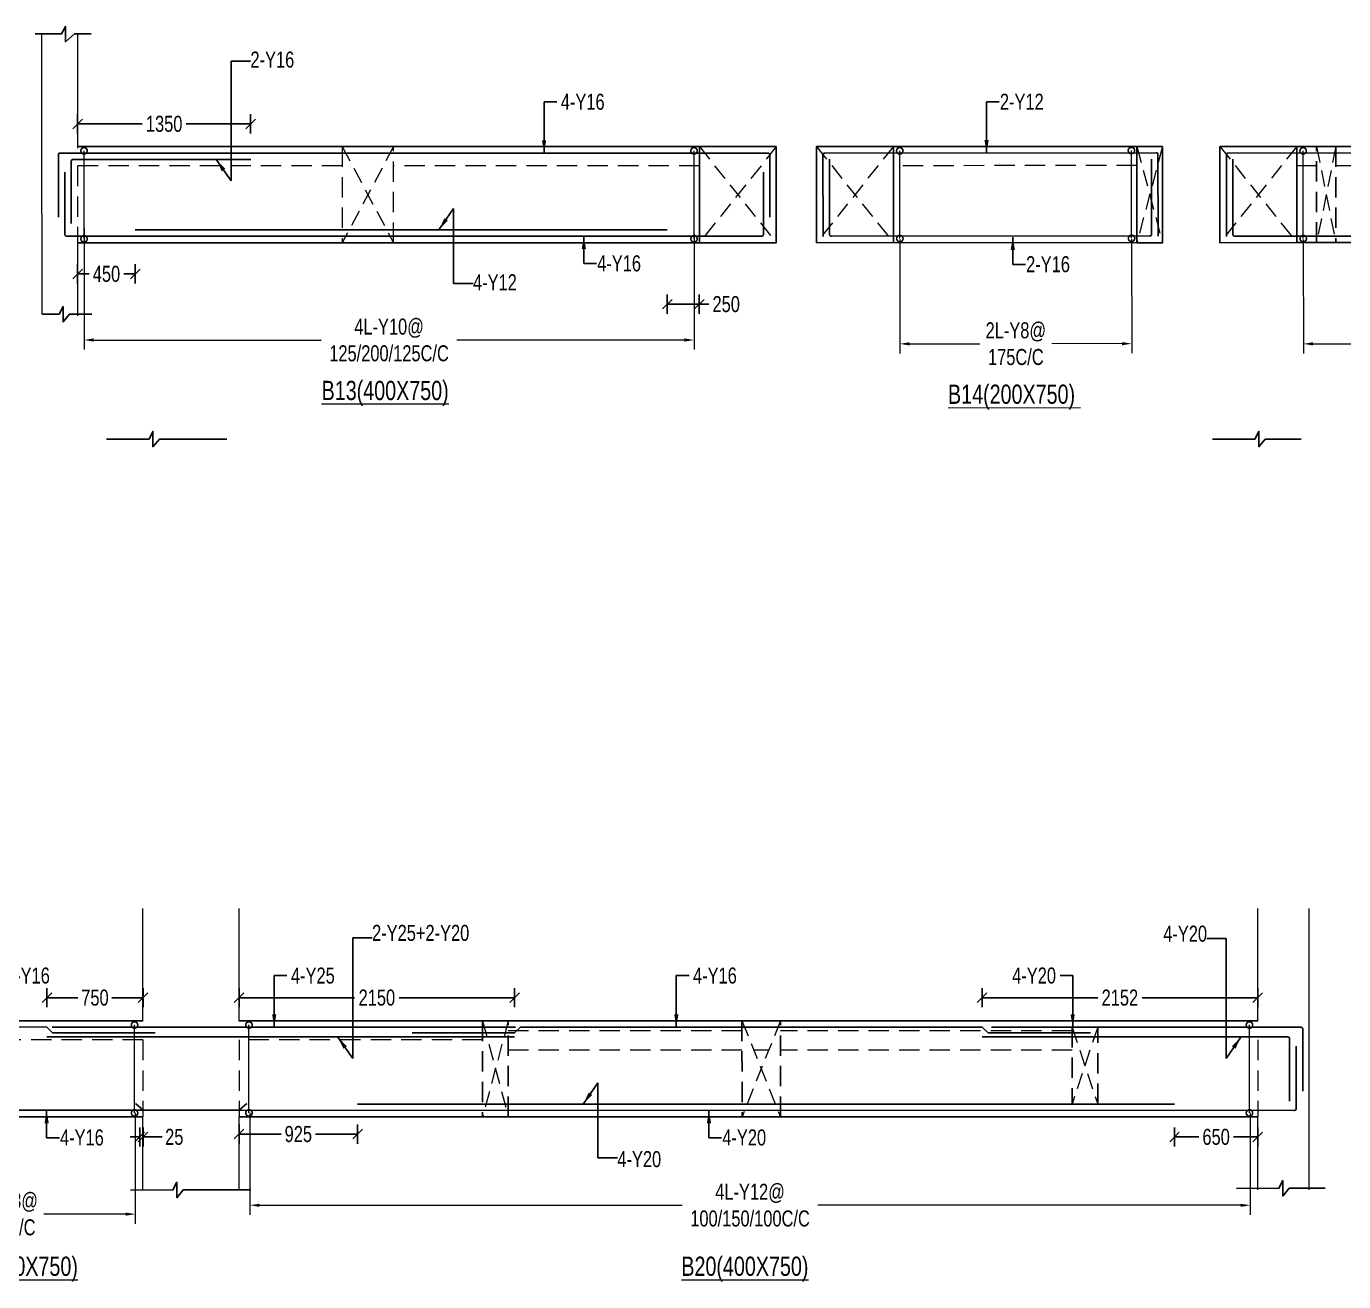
# Model space of a CAD drawing. Header units: millimetres. Extents: x 39642 to 123571, y 2620 to 56435.
# Drawn here: x 56546 to 66825, y 31583 to 41381 of the extents above; entities that cross this region are included whole.
import ezdxf

# ---------------------------------------------------------------- set-up
doc = ezdxf.new("R2010")
doc.units = ezdxf.units.MM
for name, pattern in [('CONTINOUS', [0]), ('CONTINU', [0]), ('HIDDEN', [9.525, 6.35, -3.175])]:
    doc.linetypes.add(name, pattern=pattern)
for name, color, linetype in [('-S-ARROW', 253, 'Continuous'), ('-S-DIM', 251, 'Continuous'), ('-S-MISC', 8, 'Continuous'), ('-STR-BEAM', 7, 'CONTINU'), ('-STR-REINF', 3, 'Continuous'), ('-STR-TEXT', 6, 'Continuous')]:
    doc.layers.add(name, color=color, linetype=linetype)
for name, color, linetype, lineweight in [('-S-STIRUP', 11, 'Continuous', 9), ('-STR-COLUMN', 5, 'HIDDEN', 13), ('-STR-RF-DIM', 252, 'CONTINOUS', 20), ('S-BEAM-IDEN', 2, 'Continuous', 9), ('SEC TEXT', 9, 'Continuous', 18), ('SLAB LINE', 254, 'HIDDEN', 20)]:
    doc.layers.add(name, color=color, linetype=linetype, lineweight=lineweight)
doc.styles.add('BEAM-LS', font='romans.shx', dxfattribs={"width": 0.8})
doc.styles.add('EL', font='swisscl.ttf')
doc.styles.add('SOBHA', font='swisscl.ttf')
doc.styles.add('sobha.sed', font='swisscl.ttf')
doc.dimstyles.new('S-50', dxfattribs={"dimscale": 50, "dimtxt": 2.5, "dimasz": 1.25, "dimexe": 1, "dimexo": 1, "dimgap": 0.5, "dimtad": 1, "dimdec": 0, "dimrnd": 0.0005, "dimzin": 0, "dimdsep": 46, "dimtxsty": 'EL', "dimblk": 'ARCHTICK', "dimcen": 0.09, "dimdle": 1.5, "dimclrd": 251, "dimclre": 251, "dimclrt": 6, "dimadec": 0, "dimazin": 0, "dimtfac": 1, "dimtdec": 0, "dimtofl": 0, "dimtmove": 0, "dimatfit": 3, "dimfxl": 2, "dimtolj": 1, "dimtzin": 0, "dimlwd": -1, "dimlwe": -1, "dimarcsym": 0})
doc.dimstyles.new('S-DIM50', dxfattribs={"dimscale": 50, "dimtxt": 2.5, "dimasz": 1.5, "dimexe": 1.5, "dimexo": 1, "dimgap": 0.5, "dimtad": 0, "dimdec": 0, "dimzin": 0, "dimdsep": 46, "dimtxsty": 'SOBHA', "dimcen": 0.09, "dimclrd": 256, "dimclre": 256, "dimclrt": 6, "dimadec": 5, "dimazin": 0, "dimtfac": 1, "dimtdec": 0, "dimtofl": 0, "dimtmove": 0, "dimatfit": 3, "dimfxl": 0.18, "dimtolj": 1, "dimtzin": 0, "dimlwd": -1, "dimlwe": -1, "dimarcsym": 0})
doc.dimstyles.new('STIRUP', dxfattribs={"dimscale": 50, "dimtxt": 2.5, "dimasz": 2.2, "dimexe": 0, "dimexo": 0, "dimgap": 0.5, "dimtad": 0, "dimdec": 0, "dimzin": 0, "dimdsep": 46, "dimtxsty": 'BEAM-LS', "dimblk": 'DOTSMALL', "dimcen": 0.09, "dimclrd": 256, "dimclre": 256, "dimclrt": 256, "dimadec": 5, "dimazin": 0, "dimtfac": 1, "dimtdec": 0, "dimtofl": 0, "dimtmove": 0, "dimatfit": 3, "dimldrblk": 'DOTSMALL', "dimfxl": 0, "dimfxlon": 1, "dimtolj": 1, "dimtzin": 0, "dimlwd": -1, "dimlwe": -1, "dimarcsym": 0})

# ---------------------------------------------------------------- blocks, each defined once
blk = doc.blocks.new('_DotSmall')
at = {"color": 0, "linetype": 'ByBlock', "const_width": 0.5}
blk.add_lwpolyline([(-0.0625, 0, 1), (0.0625, 0, 1)], format="xyb", close=True, dxfattribs=at)
blk = doc.blocks.new('*D51')
at = {"layer": '-S-STIRUP', "ltscale": 100, "transparency": 16777216}
blk.add_line((61756, 39722), (61756, 40409), dxfattribs=at)
at = {"layer": '-S-STIRUP', "linetype": 'CONTINU', "ltscale": 100, "transparency": 16777216, "xscale": 100, "yscale": 100, "zscale": 100}
for p, rotation in [((61756, 40409), 90), ((61756, 39722), 270)]:
    blk.add_blockref('_DotSmall', p, dxfattribs=dict(at, rotation=rotation))
blk = doc.blocks.new('*D52')
at = {"layer": '-S-STIRUP', "ltscale": 100, "transparency": 16777216}
blk.add_line((56996, 39722), (56996, 40409), dxfattribs=at)
at = {"layer": '-S-STIRUP', "linetype": 'CONTINU', "ltscale": 100, "transparency": 16777216, "xscale": 100, "yscale": 100, "zscale": 100}
for p, rotation in [((56996, 40409), 90), ((56996, 39722), 270)]:
    blk.add_blockref('_DotSmall', p, dxfattribs=dict(at, rotation=rotation))
blk = doc.blocks.new('_ArchTick')
at = {"color": 0, "linetype": 'ByBlock', "const_width": 0.15}
blk.add_lwpolyline([(-0.5, -0.5), (0.5, 0.5)], dxfattribs=at)
blk = doc.blocks.new('*D53')
at = {"layer": '-STR-RF-DIM', "transparency": 16777216}
for p, q in [((56996, 39803), (56996, 38857)), ((61756, 39758), (61756, 38857)), ((57071, 38932), (58846, 38932)), ((61681, 38932), (59905, 38932))]:
    blk.add_line(p, q, dxfattribs=at)
for points in [[(57071, 38945), (57071, 38920), (56996, 38932)], [(61681, 38945), (61681, 38920), (61756, 38932)]]:
    blk.add_solid(points, dxfattribs=at)
at = {"layer": '-STR-RF-DIM', "color": 6, "transparency": 16777216, "insert": (59376, 38932), "char_height": 125, "attachment_point": 5, "style": 'SOBHA'}
blk.add_mtext('\\A1;4L-Y10@\\P125/200/125C/C', dxfattribs=at)
blk = doc.blocks.new('_Oblique')
at = {"color": 0, "linetype": 'ByBlock', "lineweight": -2}
for p, q in [((-0.5, -0.5), (0.5, 0.5)), ((0, 0.71), (0, -0.71))]:
    blk.add_line(p, q, dxfattribs=at)
blk = doc.blocks.new('*D72')
at = {"layer": '-S-DIM', "transparency": 16777216}
for p, q in [((56946, 39523), (56946, 39373)), ((57396, 39523), (57396, 39373)), ((56946, 39448), (57036, 39448)), ((57396, 39448), (57306, 39448))]:
    blk.add_line(p, q, dxfattribs=at)
at = {"layer": '-S-DIM', "transparency": 16777216, "xscale": 75, "yscale": 75, "zscale": 75, "rotation": 180}
blk.add_blockref('_Oblique', (56946, 39448), dxfattribs=at)
at = {"layer": '-S-DIM', "transparency": 16777216, "xscale": 75, "yscale": 75, "zscale": 75}
blk.add_blockref('_Oblique', (57396, 39448), dxfattribs=at)
at = {"layer": '-S-DIM', "color": 6, "transparency": 16777216, "insert": (57171, 39448), "char_height": 125, "attachment_point": 5, "style": 'SOBHA'}
blk.add_mtext('\\A1;450', dxfattribs=at)
blk = doc.blocks.new('*D73')
at = {"layer": '-S-DIM', "transparency": 16777216}
for p, q in [((56946, 40544), (56946, 40694)), ((56946, 40619), (57449, 40619)), ((58296, 40619), (57793, 40619)), ((58296, 40544), (58296, 40694))]:
    blk.add_line(p, q, dxfattribs=at)
at = {"layer": '-S-DIM', "transparency": 16777216, "xscale": 75, "yscale": 75, "zscale": 75, "rotation": 180}
blk.add_blockref('_Oblique', (56946, 40619), dxfattribs=at)
at = {"layer": '-S-DIM', "transparency": 16777216, "xscale": 75, "yscale": 75, "zscale": 75}
blk.add_blockref('_Oblique', (58296, 40619), dxfattribs=at)
at = {"layer": '-S-DIM', "color": 6, "transparency": 16777216, "insert": (57621, 40619), "char_height": 125, "attachment_point": 5, "style": 'SOBHA'}
blk.add_mtext('\\A1;1350', dxfattribs=at)
blk = doc.blocks.new('*D74')
at = {"layer": '-S-DIM', "transparency": 16777216}
for p, q in [((61547, 39287), (61547, 39137)), ((61797, 39287), (61797, 39137)), ((61547, 39212), (61797, 39212)), ((61797, 39212), (61872, 39212))]:
    blk.add_line(p, q, dxfattribs=at)
at = {"layer": '-S-DIM', "transparency": 16777216, "xscale": 75, "yscale": 75, "zscale": 75, "rotation": 180}
blk.add_blockref('_Oblique', (61547, 39212), dxfattribs=at)
at = {"layer": '-S-DIM', "transparency": 16777216, "xscale": 75, "yscale": 75, "zscale": 75}
blk.add_blockref('_Oblique', (61797, 39212), dxfattribs=at)
at = {"layer": '-S-DIM', "color": 6, "transparency": 16777216, "insert": (62007, 39212), "char_height": 125, "attachment_point": 5, "style": 'SOBHA'}
blk.add_mtext('\\A1;250', dxfattribs=at)
blk = doc.blocks.new('*D75')
at = {"layer": '-S-STIRUP', "ltscale": 100, "transparency": 16777216}
blk.add_line((65170, 39726), (65169, 40411), dxfattribs=at)
at = {"layer": '-S-STIRUP', "linetype": 'CONTINU', "ltscale": 100, "transparency": 16777216, "xscale": 100, "yscale": 100, "zscale": 100}
for p, rotation in [((65169, 40411), 90.05760988059193), ((65170, 39726), 270.0576098805919)]:
    blk.add_blockref('_DotSmall', p, dxfattribs=dict(at, rotation=rotation))
blk = doc.blocks.new('*D76')
at = {"layer": '-STR-RF-DIM', "transparency": 16777216}
for p, q in [((63362, 39718), (63363, 38827)), ((65170, 39719), (65171, 38829)), ((63437, 38902), (63985, 38903)), ((65096, 38904), (64548, 38903))]:
    blk.add_line(p, q, dxfattribs=at)
for points in [[(63437, 38915), (63438, 38890), (63362, 38902)], [(65096, 38916), (65096, 38891), (65171, 38904)]]:
    blk.add_solid(points, dxfattribs=at)
at = {"layer": '-STR-RF-DIM', "color": 6, "transparency": 16777216, "insert": (64267, 38903), "char_height": 125, "attachment_point": 5, "rotation": 0.0576, "style": 'SOBHA'}
blk.add_mtext('\\A1;2L-Y8@\\P175C/C', dxfattribs=at)
blk = doc.blocks.new('*D77')
at = {"layer": '-S-STIRUP', "ltscale": 100, "transparency": 16777216}
blk.add_line((63362, 39724), (63361, 40409), dxfattribs=at)
at = {"layer": '-S-STIRUP', "linetype": 'CONTINU', "ltscale": 100, "transparency": 16777216, "xscale": 100, "yscale": 100, "zscale": 100}
for p, rotation in [((63361, 40409), 90.05760988059193), ((63362, 39724), 270.0576098805919)]:
    blk.add_blockref('_DotSmall', p, dxfattribs=dict(at, rotation=rotation))
blk = doc.blocks.new('*D79')
at = {"layer": '-STR-RF-DIM', "transparency": 16777216}
for p, q in [((66510, 39718), (66511, 38827)), ((68318, 39719), (68319, 38829)), ((66586, 38902), (67133, 38903)), ((68244, 38904), (67696, 38903))]:
    blk.add_line(p, q, dxfattribs=at)
for points in [[(66586, 38915), (66586, 38890), (66511, 38902)], [(68244, 38916), (68244, 38891), (68319, 38904)]]:
    blk.add_solid(points, dxfattribs=at)
at = {"layer": '-STR-RF-DIM', "color": 6, "transparency": 16777216, "insert": (67415, 38903), "char_height": 125, "attachment_point": 5, "rotation": 0.0576, "style": 'SOBHA'}
blk.add_mtext('\\A1;2L-Y8@\\P100C/C', dxfattribs=at)
blk = doc.blocks.new('*D80')
at = {"layer": '-S-STIRUP', "ltscale": 100, "transparency": 16777216}
blk.add_line((66510, 39724), (66509, 40409), dxfattribs=at)
at = {"layer": '-S-STIRUP', "linetype": 'CONTINU', "ltscale": 100, "transparency": 16777216, "xscale": 100, "yscale": 100, "zscale": 100}
for p, rotation in [((66509, 40409), 90.05760988059193), ((66510, 39724), 270.0576098805919)]:
    blk.add_blockref('_DotSmall', p, dxfattribs=dict(at, rotation=rotation))
blk = doc.blocks.new('*D98')
at = {"layer": '-S-STIRUP', "ltscale": 100, "transparency": 16777216}
blk.add_line((57390, 32899), (57390, 33586), dxfattribs=at)
at = {"layer": '-S-STIRUP', "linetype": 'CONTINU', "ltscale": 100, "transparency": 16777216, "xscale": 100, "yscale": 100, "zscale": 100}
for p, rotation in [((57390, 33586), 90), ((57390, 32899), 270)]:
    blk.add_blockref('_DotSmall', p, dxfattribs=dict(at, rotation=rotation))
blk = doc.blocks.new('*D100')
at = {"layer": '-STR-RF-DIM', "transparency": 16777216}
for p, q in [((55404, 32899), (55404, 32035)), ((57396, 32899), (57396, 32035)), ((55479, 32110), (56118, 32110)), ((57321, 32110), (56682, 32110))]:
    blk.add_line(p, q, dxfattribs=at)
for points in [[(55479, 32122), (55479, 32097), (55404, 32110)], [(57321, 32122), (57321, 32097), (57396, 32110)]]:
    blk.add_solid(points, dxfattribs=at)
at = {"layer": '-STR-RF-DIM', "color": 6, "transparency": 16777216, "insert": (56400, 32110), "char_height": 125, "attachment_point": 5, "style": 'SOBHA'}
blk.add_mtext('\\A1;4L-Y8@\\P100C/C', dxfattribs=at)
blk = doc.blocks.new('*D102')
at = {"layer": '-S-DIM', "transparency": 16777216}
for p, q in [((57431, 32712), (57356, 32712)), ((57431, 32787), (57431, 32637)), ((57456, 32787), (57456, 32637)), ((57456, 32712), (57606, 32712))]:
    blk.add_line(p, q, dxfattribs=at)
at = {"layer": '-S-DIM', "transparency": 16777216, "xscale": 75, "yscale": 75, "zscale": 75}
blk.add_blockref('_Oblique', (57431, 32712), dxfattribs=at)
at = {"layer": '-S-DIM', "transparency": 16777216, "xscale": 75, "yscale": 75, "zscale": 75, "rotation": 180}
blk.add_blockref('_Oblique', (57456, 32712), dxfattribs=at)
at = {"layer": '-S-DIM', "color": 6, "transparency": 16777216, "insert": (57700, 32712), "char_height": 125, "attachment_point": 5, "style": 'SOBHA'}
blk.add_mtext('\\A1;25', dxfattribs=at)
blk = doc.blocks.new('*D103')
at = {"layer": '-S-DIM', "transparency": 16777216}
for p, q in [((56706, 33724), (56706, 33874)), ((57456, 33724), (57456, 33874)), ((56706, 33799), (56947, 33799)), ((57456, 33799), (57214, 33799))]:
    blk.add_line(p, q, dxfattribs=at)
at = {"layer": '-S-DIM', "transparency": 16777216, "xscale": 75, "yscale": 75, "zscale": 75, "rotation": 180}
blk.add_blockref('_Oblique', (56706, 33799), dxfattribs=at)
at = {"layer": '-S-DIM', "transparency": 16777216, "xscale": 75, "yscale": 75, "zscale": 75}
blk.add_blockref('_Oblique', (57456, 33799), dxfattribs=at)
at = {"layer": '-S-DIM', "color": 6, "transparency": 16777216, "insert": (57081, 33799), "char_height": 125, "attachment_point": 5, "style": 'SOBHA'}
blk.add_mtext('\\A1;750', dxfattribs=at)
blk = doc.blocks.new('*D104')
at = {"layer": '-S-STIRUP', "ltscale": 100, "transparency": 16777216}
blk.add_line((66090, 32899), (66090, 33586), dxfattribs=at)
at = {"layer": '-S-STIRUP', "linetype": 'CONTINU', "ltscale": 100, "transparency": 16777216, "xscale": 100, "yscale": 100, "zscale": 100}
for p, rotation in [((66090, 33586), 90), ((66090, 32899), 270)]:
    blk.add_blockref('_DotSmall', p, dxfattribs=dict(at, rotation=rotation))
blk = doc.blocks.new('*D105')
at = {"layer": '-S-STIRUP', "ltscale": 100, "transparency": 16777216}
blk.add_line((58283, 32899), (58283, 33586), dxfattribs=at)
at = {"layer": '-S-STIRUP', "linetype": 'CONTINU', "ltscale": 100, "transparency": 16777216, "xscale": 100, "yscale": 100, "zscale": 100}
for p, rotation in [((58283, 33586), 90), ((58283, 32899), 270)]:
    blk.add_blockref('_DotSmall', p, dxfattribs=dict(at, rotation=rotation))
blk = doc.blocks.new('*D106')
at = {"layer": '-STR-RF-DIM', "transparency": 16777216}
for p, q in [((58290, 32899), (58290, 32104)), ((66096, 32899), (66096, 32104)), ((58365, 32179), (61663, 32179)), ((66021, 32179), (62722, 32179))]:
    blk.add_line(p, q, dxfattribs=at)
for points in [[(58365, 32191), (58365, 32166), (58290, 32179)], [(66021, 32191), (66021, 32166), (66096, 32179)]]:
    blk.add_solid(points, dxfattribs=at)
at = {"layer": '-STR-RF-DIM', "color": 6, "transparency": 16777216, "insert": (62193, 32179), "char_height": 125, "attachment_point": 5, "style": 'SOBHA'}
blk.add_mtext('\\A1;4L-Y12@\\P100/150/100C/C', dxfattribs=at)
blk = doc.blocks.new('*D107')
at = {"layer": '-S-DIM', "transparency": 16777216}
for p, q in [((58206, 33724), (58206, 33874)), ((60356, 33724), (60356, 33874)), ((58206, 33799), (59107, 33799)), ((60356, 33799), (59454, 33799))]:
    blk.add_line(p, q, dxfattribs=at)
at = {"layer": '-S-DIM', "transparency": 16777216, "xscale": 75, "yscale": 75, "zscale": 75, "rotation": 180}
blk.add_blockref('_Oblique', (58206, 33799), dxfattribs=at)
at = {"layer": '-S-DIM', "transparency": 16777216, "xscale": 75, "yscale": 75, "zscale": 75}
blk.add_blockref('_Oblique', (60356, 33799), dxfattribs=at)
at = {"layer": '-S-DIM', "color": 6, "transparency": 16777216, "insert": (59281, 33799), "char_height": 125, "attachment_point": 5, "style": 'SOBHA'}
blk.add_mtext('\\A1;2150', dxfattribs=at)
blk = doc.blocks.new('*D108')
at = {"layer": '-S-DIM', "transparency": 16777216}
for p, q in [((65505, 32787), (65505, 32637)), ((65505, 32712), (65696, 32712)), ((66155, 32712), (65965, 32712)), ((66155, 32787), (66155, 32637))]:
    blk.add_line(p, q, dxfattribs=at)
at = {"layer": '-S-DIM', "transparency": 16777216, "xscale": 75, "yscale": 75, "zscale": 75, "rotation": 180}
blk.add_blockref('_Oblique', (65505, 32712), dxfattribs=at)
at = {"layer": '-S-DIM', "transparency": 16777216, "xscale": 75, "yscale": 75, "zscale": 75}
blk.add_blockref('_Oblique', (66155, 32712), dxfattribs=at)
at = {"layer": '-S-DIM', "color": 6, "transparency": 16777216, "insert": (65830, 32712), "char_height": 125, "attachment_point": 5, "style": 'SOBHA'}
blk.add_mtext('\\A1;650', dxfattribs=at)
blk = doc.blocks.new('*D109')
at = {"layer": '-S-DIM', "transparency": 16777216}
for p, q in [((64004, 33724), (64004, 33874)), ((66155, 33724), (66155, 33874)), ((64004, 33799), (64906, 33799)), ((66155, 33799), (65252, 33799))]:
    blk.add_line(p, q, dxfattribs=at)
at = {"layer": '-S-DIM', "transparency": 16777216, "xscale": 75, "yscale": 75, "zscale": 75, "rotation": 180}
blk.add_blockref('_Oblique', (64004, 33799), dxfattribs=at)
at = {"layer": '-S-DIM', "transparency": 16777216, "xscale": 75, "yscale": 75, "zscale": 75}
blk.add_blockref('_Oblique', (66155, 33799), dxfattribs=at)
at = {"layer": '-S-DIM', "color": 6, "transparency": 16777216, "insert": (65079, 33799), "char_height": 125, "attachment_point": 5, "style": 'SOBHA'}
blk.add_mtext('\\A1;2152', dxfattribs=at)
blk = doc.blocks.new('*D110')
at = {"layer": '-S-DIM', "transparency": 16777216}
for p, q in [((58206, 32809), (58206, 32659)), ((59131, 32809), (59131, 32659)), ((58206, 32734), (58534, 32734)), ((59131, 32734), (58802, 32734))]:
    blk.add_line(p, q, dxfattribs=at)
at = {"layer": '-S-DIM', "transparency": 16777216, "xscale": 75, "yscale": 75, "zscale": 75, "rotation": 180}
blk.add_blockref('_Oblique', (58206, 32734), dxfattribs=at)
at = {"layer": '-S-DIM', "transparency": 16777216, "xscale": 75, "yscale": 75, "zscale": 75}
blk.add_blockref('_Oblique', (59131, 32734), dxfattribs=at)
at = {"layer": '-S-DIM', "color": 6, "transparency": 16777216, "insert": (58668, 32734), "char_height": 125, "attachment_point": 5, "style": 'SOBHA'}
blk.add_mtext('\\A1;925', dxfattribs=at)

msp = doc.modelspace()

# ---------------------------------------------------------------- linework, layer by layer
at = {"layer": '-S-MISC', "linetype": 'ByBlock', "ltscale": 1000}
for points, elevation in [([(56613.7, 41320.9), (56820.6, 41320.9), (56851.5, 41380.6), (56851.5, 41260.4), (56921.8, 41320.9), (57051.3, 41320.9)], -357173.2), ([(56670.2, 39133.5), (56801.3, 39134.1), (56832.2, 39193.7), (56832.2, 39073.5), (56882, 39134.1), (57055.5, 39134.1)], -357173.2), ([(57172.2, 38158.7), (57502.8, 38159.3), (57533.7, 38219), (57533.7, 38098.8), (57583.5, 38159.3), (58109.8, 38159.3)], 0), ([(65802.6, 38158.7), (66133.2, 38159.3), (66164, 38219), (66164, 38098.8), (66213.9, 38159.3), (66494.2, 38159.3)], 0), ([(57358.6, 32297.7), (57689.2, 32298.2), (57720.1, 32357.9), (57720.1, 32237.7), (57769.9, 32298.2), (58296.2, 32298.2)], 0), ([(65989, 32310.8), (66319.6, 32311.4), (66350.4, 32371), (66350.4, 32250.9), (66400.3, 32311.4), (66680.6, 32311.4)], 0)]:
    msp.add_lwpolyline(points, dxfattribs=dict(at, elevation=elevation))
at = {"layer": '-STR-BEAM'}
for p, q in [((61797.5, 40441.8, -357173.2), (56945.9, 40441.8, -357173.2)), ((65211.2, 40441.6, -357173.2), (63311.2, 40442.4, -357173.2)), ((68359.4, 40441.6, -357173.2), (66459.3, 40442.4, -357173.2)), ((61797.5, 39691.8, -357173.2), (56945.9, 39691.8, -357173.2)), ((65211.9, 39691.6, -357173.2), (63311.8, 39692.4, -357173.2)), ((68360, 39691.6, -357173.2), (66459.9, 39692.4, -357173.2)), ((57455.6, 33619.1, 0), (55319.9, 33619.1, 0)), ((66155.4, 33619.1, 0), (58205.6, 33619.1, 0)), ((57455.6, 32869.1, 0), (55319.9, 32869.1, 0)), ((66155.4, 32869.1, 0), (58205.6, 32869.1, 0))]:
    msp.add_line(p, q, dxfattribs=at)
at = {"layer": '-STR-BEAM', "elevation": -357173.2}
for points in [[(62397.5, 40441.8), (61797.5, 40441.8), (61797.5, 39691.8), (62397.5, 39691.8), (62397.5, 40441.8)], [(63311.2, 40442.4), (62711.2, 40441.8), (62711.8, 39691.8), (63311.8, 39692.4), (63311.2, 40442.4)], [(65411.2, 40441.8), (65211.2, 40441.6), (65211.9, 39691.6), (65411.9, 39691.8), (65411.2, 40441.8)], [(66459.3, 40442.4), (65859.3, 40441.8), (65860, 39691.8), (66459.9, 39692.4), (66459.3, 40442.4)]]:
    msp.add_lwpolyline(points, dxfattribs=at)
at = {"layer": '-STR-BEAM', "linetype": 'HIDDEN', "ltscale": 25}
for points, elevation in [([(66614.2, 40442.3), (66764.2, 40442.3), (66764.2, 39692.2), (66614.2, 39692.2), (66614.2, 40442.3)], -357173.2), ([(60305.6, 33619.3), (60105.6, 33619.1), (60106.2, 32869), (60306.2, 32869.2), (60305.6, 33619.3)], 0), ([(62429.7, 33619.2), (62129.9, 33619), (62130.5, 32868.9), (62430.3, 32869.1), (62429.7, 33619.2)], 0), ([(64905.6, 33569.3), (64705.6, 33569.1), (64706.2, 32969), (64906.2, 32969.2), (64905.6, 33569.3)], 0)]:
    msp.add_lwpolyline(points, dxfattribs=dict(at, elevation=elevation))
at = {"layer": '-STR-COLUMN', "linetype": 'Continuous', "ltscale": 10}
for p, q in [((56665.9, 40692.3, -357173.2), (56665.9, 41320.9, -357173.2)), ((56945.9, 41320.9, -357173.2), (56945.9, 40428.7, -357173.2)), ((56670.2, 39133.5, -357173.2), (56665.9, 40692.3, -357173.2)), ((56945.9, 39691.8, -357173.2), (56945.9, 39120.9, -357173.2)), ((66555.6, 32298.2, 0), (66555.6, 34496.4, 0)), ((57455.6, 32298.2, 0), (57455.6, 32869.1, 0)), ((58205.6, 32298.2, 0), (58205.6, 32869.1, 0)), ((66155.4, 32298.2, 0), (66155.4, 32869.1, 0))]:
    msp.add_line(p, q, dxfattribs=at)
at = {"layer": '-STR-COLUMN', "linetype": 'Continuous', "ltscale": 10, "elevation": 0}
for points in [[(57455.6, 33616.4), (57455.6, 34496.4)], [(58205.6, 33616.4), (58205.6, 34496.4)], [(66155.4, 33616.4), (66155.4, 34496.4)]]:
    msp.add_lwpolyline(points, dxfattribs=at)
at = {"layer": '-STR-REINF', "ltscale": 10}
for p, q in [((56795.9, 40376.8, -357173.2), (56795.9, 39891.2, -357173.2)), ((56810.9, 40391.8, -357173.2), (62332.6, 40391.8, -357173.2)), ((62347.5, 40376.8, -357173.2), (62347.5, 39891.2, -357173.2)), ((62762, 40376.9, -357173.2), (62762.5, 39741.2, -357173.2)), ((62777, 40391.9, -357173.2), (65361.3, 40394.5, -357173.2)), ((62812, 40342.6, -357173.2), (62812.5, 39756.9, -357173.2)), ((65325.8, 40345.1, -357173.2), (65326.2, 39759.4, -357173.2)), ((65376.2, 40379.5, -357173.2), (65376.7, 39743.8, -357173.2)), ((65910.1, 40376.9, -357173.2), (65910.6, 39741.2, -357173.2)), ((65925.1, 40391.9, -357173.2), (68509.4, 40394.5, -357173.2)), ((65960.1, 40342.6, -357173.2), (65960.6, 39756.9, -357173.2)), ((56845.9, 40242.5, -357173.2), (56845.9, 39756.8, -357173.2)), ((62297, 40242.5, -357173.2), (62297, 39756.8, -357173.2)), ((57395.9, 39791.7, -357173.2), (61547.5, 39791.7, -357173.2)), ((56860.9, 39741.8, -357173.2), (62282, 39741.8, -357173.2)), ((62827.5, 39741.9, -357173.2), (65311.2, 39744.4, -357173.2)), ((65975.6, 39741.9, -357173.2), (68459.3, 39744.4, -357173.2)), ((66455.1, 33419.8, 0), (66455.1, 32934.1, 0)), ((59130.6, 32969.1, 0), (65505.4, 32969.1, 0))]:
    msp.add_line(p, q, dxfattribs=at)
for points, elevation in [([(58296.3, 40341.8), (56910.9, 40341.8, 0.4142136), (56895.9, 40326.8), (56895.9, 39841.2)], -357173.2), ([(66490.6, 33569.1, -0.4142136), (66505.6, 33554.1), (66505.6, 33068.5)], 0), ([(64003.5, 33493.3), (66388.1, 33493.3, -0.4142136), (66403.1, 33478.3), (66403.1, 32992.6)], 0)]:
    msp.add_lwpolyline(points, format="xyb", dxfattribs=dict(at, elevation=elevation))
at = {"layer": '-STR-REINF', "ltscale": 10, "elevation": 0}
for points in [[(56705.7, 33569.2), (56750.4, 33524.9)], [(56750.4, 33524.9), (57550.4, 33524.9)], [(59556.2, 33524.9), (60356.2, 33524.9)], [(60401, 33569.1), (60356.2, 33524.9)], [(64005.5, 33569.1), (64050.2, 33524.9)], [(64050.2, 33524.9), (64850.2, 33524.9)], [(57456.3, 32919.9), (57396.8, 32973)], [(58205.6, 32920), (58265.1, 32973.1)]]:
    msp.add_lwpolyline(points, dxfattribs=at)
at = {"layer": '-STR-REINF', "ltscale": 10}
for points in [[(52500, 33571.9, 0), (54618.6, 33571.9, 0), (56705.7, 33570.2, 0)], [(56746.1, 33570.2, 0), (58140.7, 33569.1, 0), (60361.7, 33569.1, 0)], [(60401, 33569.1, 0), (64005.5, 33569.1, 0)], [(64078.2, 33569.1, 0), (66490.7, 33569.1, 0)], [(56705.7, 33493.3, 0), (57620.6, 33493.3, 0), (60355.8, 33493.3, 0)], [(52550, 32921.9, 0), (55204.4, 32921.9, 0), (58205.6, 32920, 0)], [(57455.6, 32919.9, 0), (66440.1, 32919.1, 0)]]:
    msp.add_polyline3d(points, dxfattribs=at)
for centre, start, end in [((56810.9, 40376.8, -357173.2), 90, 180), ((62332.5, 40376.8, -357173.2), 0, 90), ((62777, 40376.9, -357173.2), 90.05761, 180.05761), ((65361.2, 40379.5, -357173.2), 0.05761, 90.05761), ((65925.1, 40376.9, -357173.2), 90.05761, 180.05761), ((56860.9, 39756.8, -357173.2), 180, 270), ((62282, 39756.8, -357173.2), 270, 0), ((62827.5, 39756.9, -357173.2), 180.05761, 270.05761), ((65311.2, 39759.4, -357173.2), 270.05761, 0.05761), ((65975.6, 39756.9, -357173.2), 180.05761, 270.05761), ((66440.1, 32934.1, 0), 270, 0)]:
    msp.add_arc(centre, 15, start, end, dxfattribs=at)
at = {"layer": 'S-BEAM-IDEN', "color": 9, "linetype": 'HIDDEN', "ltscale": 20}
for p, q in [((59011.4, 40441.8, -357173.2), (59411.4, 39691.8, -357173.2)), ((59411.4, 40441.8, -357173.2), (59011.4, 39691.8, -357173.2)), ((61797.5, 40441.8, -357173.2), (62397.5, 39691.8, -357173.2)), ((62397.5, 40441.8, -357173.2), (61797.5, 39691.8, -357173.2)), ((62711.2, 40441.8, -357173.2), (63311.8, 39692.4, -357173.2)), ((63311.2, 40442.4, -357173.2), (62711.8, 39691.8, -357173.2)), ((65211.2, 40441.6, -357173.2), (65411.9, 39691.8, -357173.2)), ((65411.2, 40441.8, -357173.2), (65211.9, 39691.6, -357173.2)), ((65859.3, 40441.8, -357173.2), (66459.9, 39692.4, -357173.2)), ((66459.3, 40442.4, -357173.2), (65860, 39691.8, -357173.2)), ((66764.2, 40442.3, -357173.2), (66614.2, 39692.2, -357173.2)), ((66614.2, 40442.3, -357173.2), (66764.2, 39692.2, -357173.2)), ((60105.6, 33619.1, 0), (60306.3, 32869.2, 0)), ((60305.6, 33619.3, 0), (60106.2, 32869.1, 0)), ((62129.9, 33619, 0), (62430.5, 32869.1, 0)), ((62429.7, 33619.2, 0), (62130.5, 32869, 0)), ((64705.7, 33569.1, 0), (64905.6, 32969.2, 0)), ((64905.6, 33569.3, 0), (64706.2, 32969.1, 0))]:
    msp.add_line(p, q, dxfattribs=at)
at = {"layer": 'SLAB LINE', "linetype": 'HIDDEN', "ltscale": 25}
for p, q in [((65211.2, 40441.6, -357173.2), (65211.8, 39694.3, -357173.2)), ((59011.4, 40291.8, -357173.2), (56945.9, 40291.8, -357173.2)), ((56945.9, 40291.8, -357173.2), (56945.9, 39691.8, -357173.2)), ((61797.5, 40291.8, -357173.2), (59411.4, 40291.8, -357173.2)), ((65211.4, 40294.3, -357173.2), (63311.4, 40292.4, -357173.2)), ((66614.2, 40292.6, -357173.2), (66459.5, 40292.4, -357173.2)), ((68359.5, 40294.3, -357173.2), (66764.2, 40292.7, -357173.2)), ((62129.9, 33539.1, 0), (60305.6, 33539.1, 0)), ((64705.7, 33539.1, 0), (62429.8, 33539.1, 0)), ((57455.6, 33469.1, 0), (55319.9, 33469.1, 0)), ((57455.6, 33469.1, 0), (57455.6, 32869.1, 0)), ((60105.7, 33469.1, 0), (58205.6, 33469.1, 0)), ((58205.6, 33469.1, 0), (58205.6, 32869.1, 0)), ((66155.4, 33469.1, 0), (66155.4, 32869.1, 0)), ((62130.1, 33389.1, 0), (60305.6, 33389.1, 0)), ((62337.9, 33389.1, 0), (62222, 33389.1, 0)), ((64705.7, 33389.1, 0), (62429.9, 33389.1, 0))]:
    msp.add_line(p, q, dxfattribs=at)
at = {"layer": 'SLAB LINE', "linetype": 'HIDDEN', "ltscale": 25, "elevation": -357173.2}
msp.add_lwpolyline([(59411.4, 40441.8), (59011.4, 40441.8), (59011.4, 39691.8), (59411.4, 39691.8), (59411.4, 40441.8)], dxfattribs=at)

# ---------------------------------------------------------------- texts
at = {"layer": '-STR-TEXT', "color": 6, "char_height": 125, "style": 'SOBHA'}
for s, insert, width, attachment_point in [('\\A1;2-Y16', (58294.4, 41183.7, -178586.6), 281.386, 1), ('\\A1;4-Y16', (61000.1, 39466.5, -357173.2), 281.386, 7), ('\\A1;4-Y12', (60031.2, 39320.1, -178586.6), 281.386, 7), ('\\A1;2-Y25+2-Y20', (59243.5, 34367.3, 0), 184.726, 1), ('\\A1;4-Y20', (65759.1, 34361.1, 178586.6), 281.386, 3), ('\\A1;4-Y16', (56808.2, 32643.9, 0), 281.386, 7), ('\\A1;4-Y20', (61976.4, 32643.9, 0), 281.386, 7), ('\\A1;4-Y20', (61157.5, 32474.5, 178586.6), 281.386, 7)]:
    msp.add_mtext(s, dxfattribs=dict(at, insert=insert, width=width, attachment_point=attachment_point))
for s, insert, attachment_point in [('\\A1;4-Y16', (60716.1, 40854.3, -357173.2), 1), ('\\A1;4-Y16', (56387.1, 34034.4, 0), 1), ('\\A1;4-Y25', (58610.5, 34034.4, 0), 1), ('\\A1;4-Y16', (61748, 34034.4, 0), 1), ('\\A1;4-Y20', (64580.3, 34034.4, 0), 3)]:
    msp.add_mtext(s, dxfattribs=dict(at, insert=insert, attachment_point=attachment_point))
at = {"layer": '-STR-TEXT', "color": 6, "insert": (64142.5, 40854.4, -357173.2), "char_height": 125, "attachment_point": 1, "rotation": 0.05761, "style": 'SOBHA'}
msp.add_mtext('\\A1;2-Y12', dxfattribs=at)
at = {"layer": '-STR-TEXT', "color": 6, "insert": (64347.5, 39459.7, -357173.2), "char_height": 125, "width": 281.386, "attachment_point": 7, "rotation": 0.05761, "style": 'SOBHA'}
msp.add_mtext('\\A1;2-Y16', dxfattribs=at)
at = {"layer": 'SEC TEXT', "color": 1, "linetype": 'ByBlock', "style": 'sobha.sed'}
for s, rotation, p in [('%%UB13(400X750)', 359.98928, (58849.9, 38463.7, -357173.2)), ('%%UB14(200X750) ', 0.04689, (63737.9, 38434.1, -357173.2)), ('%%UB19(400X750)', 359.98928, (55956.4, 31627.9, 0)), ('%%UB20(400X750)', 359.98928, (61656.9, 31627.9, 0))]:
    msp.add_text(s, height=150, rotation=rotation, dxfattribs=at).set_placement(p)

# ---------------------------------------------------------------- dimensions: what is measured, and where the dimension line sits
at = {"layer": '-S-DIM'}
for base, p1, p2, picture, middle in [((58296.3, 40618.8, -357173.2), (56945.9, 40441.8, -357173.2), (58296.3, 40341.8, -357173.2), '*D73', (57621.1, 40618.8, -357173.2)), ((56945.9, 39448.3, -357173.2), (57395.9, 39791.7, -357173.2), (56945.9, 39691.8, -357173.2), '*D72', (57170.9, 39448.3, -357173.2)), ((56705.7, 33798.9, 0), (57455.6, 33619.1, 0), (56705.7, 33519.1, 0), '*D103', (57080.6, 33798.9, 0)), ((60355.8, 33798.9, 0), (58205.6, 33619.1, 0), (60355.8, 33519.1, 0), '*D107', (59280.7, 33798.9, 0)), ((64003.5, 33798.9, 0), (66155.4, 33619.1, 0), (64003.5, 33493.3, 0), '*D109', (65079.4, 33798.9, 0)), ((58205.6, 32733.6, 0), (59130.6, 32969.1, 0), (58205.6, 32919.1, 0), '*D110', (58668.1, 32733.6, 0))]:
    dim = msp.add_linear_dim(base=base, p1=p1, p2=p2, dimstyle='S-DIM50', override={"dimscale": 1, "dimtxt": 125, "dimasz": 75, "dimexe": 75, "dimexo": 0, "dimgap": 25, "dimblk1": 'Oblique', "dimblk2": 'Oblique', "dimsah": 1, "dimcen": 4.5, "dimfxl": 75, "dimfxlon": 1}, dxfattribs=at)
    dim.commit()
    dim.dimension.update_dxf_attribs({"geometry": picture, "text_midpoint": middle})
for base, p1, p2, picture, middle in [((61797.5, 39211.8, -357173.2), (61547.5, 39791.7, -357173.2), (61797.5, 39691.8, -357173.2), '*D74', (62006.6, 39211.8, -357173.2)), ((66155.4, 32712.2, 0), (65505.4, 32969.1, 0), (66155.4, 32869.1, 0), '*D108', (65830.4, 32712.2, 0))]:
    dim = msp.add_linear_dim(base=base, p1=p1, p2=p2, angle=180, dimstyle='S-DIM50', override={"dimscale": 1, "dimtxt": 125, "dimasz": 75, "dimexe": 75, "dimexo": 0, "dimgap": 25, "dimblk1": 'Oblique', "dimblk2": 'Oblique', "dimsah": 1, "dimcen": 4.5, "dimfxl": 75, "dimfxlon": 1}, dxfattribs=at)
    dim.commit()
    dim.dimension.update_dxf_attribs({"geometry": picture, "text_midpoint": middle})
dim = msp.add_linear_dim(base=(57430.6, 32712.2, 0), p1=(57455.6, 32869.1, 0), p2=(57430.6, 32969.1, 0), angle=180, dimstyle='S-DIM50', override={"dimscale": 1, "dimtxt": 125, "dimasz": 75, "dimexe": 75, "dimexo": 0, "dimgap": 25, "dimblk1": 'Oblique', "dimblk2": 'Oblique', "dimsah": 1, "dimcen": 4.5, "dimfxl": 75, "dimfxlon": 1}, dxfattribs=at)
dim.commit()
dim.dimension.update_dxf_attribs({"geometry": '*D102', "text_midpoint": (57700.4, 32712.2, 0), "dimtype": 160})
at = {"layer": '-S-STIRUP', "linetype": 'CONTINU', "ltscale": 100}
for base, p1, p2, angle, picture, middle in [((56995.8, 40408.8, -178586.6), (56995.8, 39722.1, -178586.6), (56995.8, 40408.8, -178586.6), 90, '*D52', (56995.8, 40065.5, -178586.6)), ((61755.7, 40408.8, -178586.6), (61755.7, 39722.1, -178586.6), (61755.7, 40408.8, -178586.6), 90, '*D51', (61755.7, 40065.5, -178586.6)), ((63361, 40409.5, -178586.6), (63362.3, 39723.8, -178586.6), (63361.1, 40409.5, -178586.6), 90.05761, '*D77', (63361.3, 40066.6, -178586.6)), ((65169.3, 40411.3, -178586.6), (65170.7, 39725.6, -178586.6), (65169.5, 40411.3, -178586.6), 90.05761, '*D75', (65169.7, 40068.4, -178586.6)), ((66509.1, 40409.5, -178586.6), (66510.4, 39723.8, -178586.6), (66509.2, 40409.5, -178586.6), 90.05761, '*D80', (66509.4, 40066.6, -178586.6)), ((57390, 33586.1, 357279.2), (57390, 32899.4, 357279.2), (57390, 33586.1, 357279.2), 90, '*D98', (57390, 33242.8, 357279.2)), ((58283.4, 33586.1, 178586.6), (58283.4, 32899.4, 178586.6), (58283.4, 33586.1, 178586.6), 90, '*D105', (58283.4, 33242.8, 178586.6)), ((66089.8, 33586.1, 357279.2), (66089.8, 32899.4, 357279.2), (66089.8, 33586.1, 357279.2), 90, '*D104', (66089.8, 33242.8, 357279.2))]:
    dim = msp.add_linear_dim(base=base, p1=p1, p2=p2, angle=angle, text=' ', dimstyle='STIRUP', override={"dimasz": 2}, dxfattribs=at)
    dim.commit()
    dim.dimension.update_dxf_attribs({"geometry": picture, "text_midpoint": middle})
at = {"layer": '-STR-RF-DIM'}
for base, p1, p2, text, picture, middle in [((61755.6, 38932.4, -178586.6), (56995.8, 39803.1, -178586.6), (61755.6, 39757.9, -178586.6), '4L-Y10@\\P125/200/125C/C', '*D53', (59375.7, 38932.4, -178586.6)), ((57396.2, 32109.8, 178586.6), (55403.9, 32898.6, 178586.6), (57396.2, 32899.4, 357279.2), '4L-Y8@\\P100C/C', '*D100', (56400, 32109.8, 178586.6)), ((66096, 32178.8, 178586.6), (58289.6, 32898.6, 178586.6), (66096, 32899.4, 357279.2), '4L-Y12@\\P100/150/100C/C', '*D106', (62192.8, 32178.8, 178586.6))]:
    dim = msp.add_linear_dim(base=base, p1=p1, p2=p2, text=text, dimstyle='S-DIM50', override={"dimscale": 1, "dimtxt": 125, "dimasz": 75, "dimexe": 75, "dimexo": 0, "dimgap": 25, "dimsah": 1, "dimcen": 4.5, "dimfxl": 75}, dxfattribs=at)
    dim.commit()
    dim.dimension.update_dxf_attribs({"geometry": picture, "text_midpoint": middle})
for base, p1, p2, text, picture, middle in [((65170.9, 38903.8, -178586.6), (63361.7, 39717.5, -178586.6), (65170, 39719.4, -178586.6), '2L-Y8@\\P175C/C', '*D76', (64266.7, 38902.9, -178586.6)), ((68319, 38903.8, -178586.6), (66509.8, 39717.5, -178586.6), (68318.1, 39719.4, -178586.6), '2L-Y8@\\P100C/C', '*D79', (67414.8, 38902.9, -178586.6))]:
    dim = msp.add_linear_dim(base=base, p1=p1, p2=p2, angle=0.05761, text=text, dimstyle='S-DIM50', override={"dimscale": 1, "dimtxt": 125, "dimasz": 75, "dimexe": 75, "dimexo": 0, "dimgap": 25, "dimsah": 1, "dimcen": 4.5, "dimfxl": 75}, dxfattribs=at)
    dim.commit()
    dim.dimension.update_dxf_attribs({"geometry": picture, "text_midpoint": middle})

# ---------------------------------------------------------------- leaders
at = {"layer": '-S-ARROW'}
for points in [[(58027.5, 40340.4, -178586.6), (58143, 40174, -178586.6), (58143, 41108.3, -178586.6), (58294.4, 41108.3, -178586.6)], [(60585.7, 40391.8, -357173.2), (60585.7, 40791.8, -357173.2), (60684.7, 40791.8, -357173.2)], [(59764.3, 39791.6, -178586.6), (59879.8, 39958.1, -178586.6), (59879.8, 39373.7, -178586.6), (60031.2, 39373.7, -178586.6)], [(58976.6, 33491.9, 178586.6), (59092.1, 33325.4, 178586.6), (59092.1, 34266, 178586.6), (59243.5, 34266, 178586.6)], [(66024, 33491.9, 178586.6), (65908.5, 33325.4, 178586.6), (65908.5, 34259.8, 178586.6), (65757.1, 34259.8, 178586.6)], [(58480.1, 33569.1, 0), (58480.1, 33971.9, 0), (58579.1, 33971.9, 0)], [(61617.7, 33569.1, 0), (61617.7, 33971.9, 0), (61716.7, 33971.9, 0)], [(64710.7, 33569.1, 0), (64710.7, 33971.9, 0), (64611.7, 33971.9, 0)], [(60890.6, 32967.8, 178586.6), (61006.1, 33134.3, 178586.6), (61006.1, 32550, 178586.6), (61157.5, 32550, 178586.6)]]:
    msp.add_leader(points, dimstyle='S-50', override={"dimasz": 2, "dimgap": 0.1, "dimtad": 0}, dxfattribs=at)
at = {"layer": '-S-ARROW', "annotation_type": 0, "has_hookline": 1, "hookline_direction": 1, "horizontal_direction": (0.999999, 0.001005, 0)}
for points, text_width in [([(64038.8, 40393.2, -357173.2), (64038.6, 40791.8, -357173.2), (64137.6, 40791.9, -357173.2)], 353), ([(64243.2, 39734.8, -357173.2), (64243.4, 39522.1, -357173.2), (64342.4, 39522.2, -357173.2)], 353.5)]:
    msp.add_leader(points, dimstyle='S-50', override={"dimasz": 2, "dimgap": 0.1, "dimtad": 0}, dxfattribs=dict(at, text_width=text_width))
at = {"layer": '-S-ARROW', "annotation_type": 0, "has_hookline": 1, "hookline_direction": 1, "text_width": 355.3}
for points in [[(60896, 39741.8, -357173.2), (60896, 39529, -357173.2), (60995.1, 39529, -357173.2)], [(56704.1, 32919.1, 0), (56704.1, 32706.4, 0), (56803.2, 32706.4, 0)], [(61872.4, 32919.1, 0), (61872.4, 32706.4, 0), (61971.4, 32706.4, 0)]]:
    msp.add_leader(points, dimstyle='S-50', override={"dimasz": 2, "dimgap": 0.1, "dimtad": 0}, dxfattribs=at)

doc.saveas('drawing.dxf')
